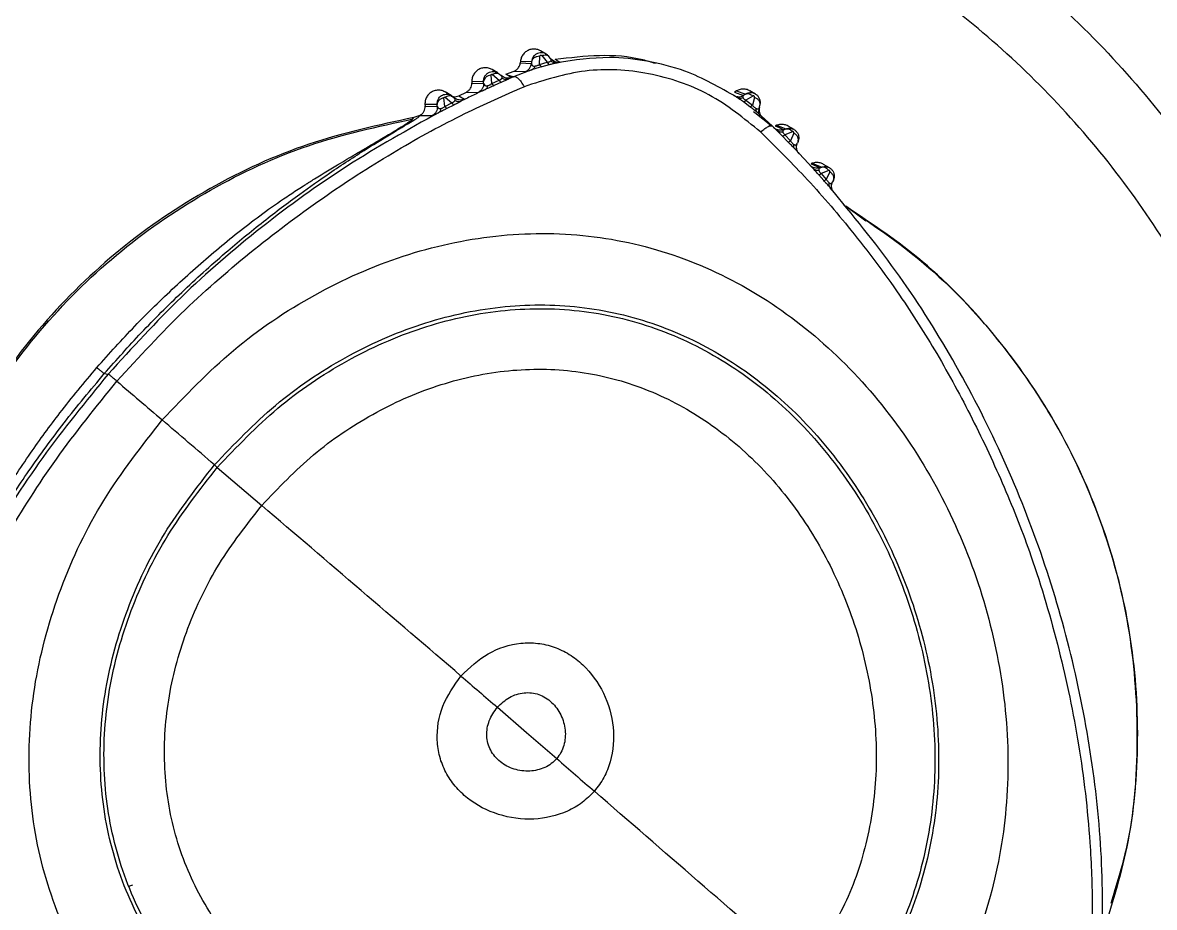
# Model space of a CAD drawing. Extents: x 409 to 498, y 628 to 778.
# Drawn here: x 413.209 to 415.521, y 674.879 to 676.687 of the extents above; entities that cross this region are included whole.
import ezdxf

# ---------------------------------------------------------------- set-up
doc = ezdxf.new("R2010")
doc.units = 0
doc.header["$MEASUREMENT"] = 0
doc.layers.add('1', color=4, linetype='Continuous')
doc.layers.add('GEOMETRY', color=4, linetype='Continuous', lineweight=25)

# ---------------------------------------------------------------- blocks, each defined once
blk = doc.blocks.new('2026_PULSE')
at = {"layer": 'GEOMETRY'}
for p, q in [((5.6736, 31.6544), (5.6714, 31.6467)), ((5.6881, 31.6412), (5.6886, 31.6579)), ((5.7014, 31.6625), (5.6901, 31.669)), ((5.6928, 31.6592), (5.7039, 31.6456)), ((5.7104, 31.6534), (5.7071, 31.6575)), ((5.7169, 31.6481), (5.7177, 31.6476)), ((5.7297, 31.6462), (5.7201, 31.6511)), ((5.6029, 31.624), (5.591, 31.6308)), ((5.6194, 31.6212), (5.6361, 31.6278)), ((5.6738, 31.631), (5.635, 31.6161)), ((5.6361, 31.6278), (5.6585, 31.6265)), ((5.6489, 31.6473), (5.6487, 31.6446)), ((5.6487, 31.6446), (5.6713, 31.6434)), ((5.6714, 31.6467), (5.6489, 31.6473)), ((5.6585, 31.6265), (5.6602, 31.6269)), ((5.6714, 31.6467), (5.6713, 31.6434)), ((5.6881, 31.6412), (5.7039, 31.6456)), ((5.7079, 31.6405), (5.6924, 31.6363)), ((5.719, 31.6471), (5.7211, 31.6467)), ((5.7281, 31.6461), (5.7314, 31.6466)), ((5.9393, 31.6411), (5.9251, 31.6447)), ((5.5735, 31.6063), (5.5497, 31.606)), ((5.5497, 31.606), (5.5498, 31.6033)), ((5.5498, 31.6033), (5.5738, 31.6026)), ((5.5738, 31.6026), (5.5735, 31.6063)), ((5.5904, 31.6022), (5.589, 31.6193)), ((5.5904, 31.6022), (5.6052, 31.6089)), ((5.5922, 31.6208), (5.6052, 31.6089)), ((5.6104, 31.6047), (5.5953, 31.5979)), ((5.6064, 31.6213), (5.6095, 31.6185)), ((5.6143, 31.6152), (5.6095, 31.6185)), ((5.6194, 31.6212), (5.6246, 31.6183)), ((5.635, 31.6161), (5.6246, 31.6183)), ((5.6246, 31.6183), (5.6307, 31.6148)), ((5.635, 31.6161), (5.6255, 31.612)), ((5.6307, 31.6148), (5.6297, 31.6142)), ((5.5075, 31.5778), (5.4952, 31.585)), ((5.5229, 31.5773), (5.5386, 31.5848)), ((5.5386, 31.5848), (5.5625, 31.5841)), ((6.0902, 31.5871), (6.086, 31.5847)), ((6.086, 31.5847), (6.1047, 31.5779)), ((6.0902, 31.5871), (6.109, 31.5806)), ((6.109, 31.5806), (6.1047, 31.5779)), ((6.1292, 31.5806), (6.1178, 31.5871)), ((5.4786, 31.5597), (5.4539, 31.5592)), ((5.4539, 31.5592), (5.4541, 31.5559)), ((5.4541, 31.5559), (5.4792, 31.5556)), ((5.4786, 31.5597), (5.4794, 31.5667)), ((5.4792, 31.5556), (5.4786, 31.5597)), ((5.4946, 31.5555), (5.4926, 31.5728)), ((5.4946, 31.5555), (5.5087, 31.5627)), ((5.4952, 31.5742), (5.5087, 31.5627)), ((5.5131, 31.5583), (5.4989, 31.5511)), ((5.5105, 31.5757), (5.5134, 31.5732)), ((5.5165, 31.571), (5.5134, 31.5733)), ((5.5136, 31.5731), (5.5137, 31.5731)), ((5.519, 31.5699), (5.5197, 31.5696)), ((5.5229, 31.5773), (5.5349, 31.5704)), ((5.5349, 31.5704), (5.5337, 31.5696)), ((6.1177, 31.5549), (6.1046, 31.5646)), ((6.1238, 31.5767), (6.1094, 31.5679)), ((6.1094, 31.5679), (6.1227, 31.558)), ((6.1273, 31.574), (6.1227, 31.558)), ((6.1373, 31.5542), (6.1382, 31.5574)), ((5.4292, 31.5299), (5.4312, 31.5328)), ((5.4434, 31.5369), (5.4312, 31.5328)), ((5.4413, 31.534), (5.4434, 31.5369)), ((5.4434, 31.5369), (5.4438, 31.5371)), ((5.4438, 31.5371), (5.4687, 31.5368)), ((5.4687, 31.5368), (5.4705, 31.5375)), ((6.1279, 31.5421), (6.1253, 31.5442)), ((6.1606, 31.5161), (6.1279, 31.5421)), ((6.164, 31.5149), (6.1331, 31.5429)), ((6.164, 31.5149), (6.1562, 31.5166)), ((6.1713, 31.5077), (6.164, 31.5149)), ((6.1721, 31.5169), (6.1691, 31.5157)), ((6.1691, 31.5157), (6.1773, 31.5122)), ((6.1721, 31.5169), (6.1908, 31.5095)), ((6.1773, 31.5122), (6.1872, 31.5079)), ((6.1872, 31.5079), (6.1908, 31.5095)), ((6.2079, 31.5081), (6.1959, 31.5151)), ((6.1953, 31.483), (6.1836, 31.495)), ((6.2047, 31.5036), (6.1891, 31.4971)), ((6.1891, 31.4971), (6.2007, 31.4853)), ((6.2072, 31.501), (6.2007, 31.4853)), ((6.2462, 31.4294), (6.2093, 31.4689)), ((6.216, 31.4833), (6.2146, 31.48)), ((6.2452, 31.4392), (6.2426, 31.4383)), ((6.2426, 31.4383), (6.2611, 31.4301)), ((6.2452, 31.4392), (6.2644, 31.4314)), ((6.2611, 31.4301), (6.2644, 31.4314)), ((6.2789, 31.4242), (6.2631, 31.4183)), ((6.2631, 31.4183), (6.2737, 31.4063)), ((6.2805, 31.4299), (6.2681, 31.437)), ((6.2809, 31.4219), (6.2737, 31.4063)), ((6.2689, 31.4037), (6.2582, 31.4157)), ((6.2882, 31.4048), (6.2865, 31.4011)), ((6.2816, 31.3896), (6.282, 31.3891)), ((6.3543, 31.3212), (6.3133, 31.3515)), ((4.799, 31.0093), (4.8069, 31.0083)), ((5.0241, 30.8227), (5.0298, 30.8177)), ((5.0298, 30.8177), (5.1206, 30.7397)), ((5.6018, 30.3273), (5.6614, 30.2758)), ((5.6614, 30.2758), (5.7231, 30.2224)), ((4.8567, 29.964), (4.8486, 29.9612))]:
    blk.add_line(p, q, dxfattribs=at)
for points, knots in [([(7.5477, 30.7199), (7.5457, 30.7299), (7.5416, 30.75), (7.5349, 30.78), (7.5278, 30.8101), (7.5202, 30.8402), (7.5122, 30.8703), (7.5037, 30.9004), (7.4947, 30.9306), (7.4853, 30.9607), (7.4755, 30.9908), (7.4651, 31.0208), (7.4543, 31.0509), (7.443, 31.0809), (7.4312, 31.1108), (7.4189, 31.1407), (7.4061, 31.1705), (7.3929, 31.2003), (7.3791, 31.2299), (7.3649, 31.2595), (7.3501, 31.2889), (7.3349, 31.3183), (7.3192, 31.3475), (7.3029, 31.3766), (7.2862, 31.4056), (7.2689, 31.4344), (7.2512, 31.4631), (7.233, 31.4916), (7.2142, 31.5199), (7.195, 31.548), (7.1752, 31.576), (7.155, 31.6037), (7.1342, 31.6312), (7.113, 31.6585), (7.0912, 31.6856), (7.0689, 31.7124), (7.0462, 31.739), (7.0229, 31.7653), (6.9991, 31.7913), (6.9748, 31.817), (6.95, 31.8424), (6.9247, 31.8675), (6.899, 31.8923), (6.8727, 31.9167), (6.8459, 31.9408), (6.8187, 31.9645), (6.7909, 31.9879), (6.7627, 32.0109), (6.734, 32.0335), (6.7049, 32.0557), (6.6753, 32.0775), (6.6452, 32.0988), (6.6146, 32.1198), (6.5836, 32.1403), (6.5522, 32.1603), (6.5203, 32.1799), (6.488, 32.199), (6.4552, 32.2177), (6.4221, 32.2358), (6.3997, 32.2475), (6.3885, 32.2533)], [0, 0, 0, 0, 0.015417, 0.030897, 0.046442, 0.06205, 0.077722, 0.093457, 0.109256, 0.125119, 0.141046, 0.157037, 0.173092, 0.18921, 0.205393, 0.22164, 0.237951, 0.254325, 0.270763, 0.287266, 0.303832, 0.320462, 0.337156, 0.353915, 0.370737, 0.387624, 0.404575, 0.42159, 0.43867, 0.455813, 0.473021, 0.490292, 0.507628, 0.525027, 0.542491, 0.560019, 0.577611, 0.595267, 0.612988, 0.630773, 0.648623, 0.666537, 0.684515, 0.702557, 0.720663, 0.738834, 0.757069, 0.775369, 0.793733, 0.812162, 0.830656, 0.849214, 0.867836, 0.886523, 0.905275, 0.924091, 0.942972, 0.961917, 0.980926, 1, 1, 1, 1]), ([(6.2982, 32.0774), (6.366, 32.0428), (6.4311, 32.0047), (6.5564, 31.9219), (6.6166, 31.8771), (6.732, 31.7809), (6.7871, 31.7294), (6.8922, 31.6193), (6.9411, 31.5618), (7.0319, 31.4421), (7.0739, 31.3799), (7.1509, 31.2509), (7.186, 31.184), (7.2488, 31.0454), (7.2761, 30.9746), (7.311, 30.8661), (7.3216, 30.8296), (7.3408, 30.756), (7.3493, 30.7189), (7.3568, 30.6816)], [0, 0, 0, 0, 0.125, 0.125, 0.25, 0.25, 0.375, 0.375, 0.5, 0.5, 0.625, 0.625, 0.75, 0.75, 0.875, 0.875, 0.9375, 0.9375, 1, 1, 1, 1]), ([(7.2155, 30.6522), (7.2016, 30.7214), (7.184, 30.7891), (7.1414, 30.9216), (7.1165, 30.9865), (7.0592, 31.1134), (7.027, 31.1755), (6.9549, 31.2967), (6.9157, 31.3549), (6.831, 31.4666), (6.7856, 31.52), (6.6882, 31.6221), (6.6371, 31.6698), (6.5302, 31.759), (6.4745, 31.8004), (6.3583, 31.8772), (6.298, 31.9124), (6.2352, 31.9445)], [0, 0, 0, 0, 0.125, 0.125, 0.25, 0.25, 0.375, 0.375, 0.5, 0.5, 0.625, 0.625, 0.75, 0.75, 0.875, 0.875, 1, 1, 1, 1]), ([(5.69, 31.6688), (5.6883, 31.6698), (5.6841, 31.6721), (5.6765, 31.6731), (5.6683, 31.6719), (5.6608, 31.6683), (5.6546, 31.6627), (5.6503, 31.6555), (5.6494, 31.6501), (5.6489, 31.6473)], [0, 0, 0, 0, 0.107772, 0.256477, 0.405181, 0.553886, 0.702591, 0.851295, 1, 1, 1, 1]), ([(5.6886, 31.6579), (5.6865, 31.6578), (5.6822, 31.6574), (5.6767, 31.6549), (5.6727, 31.6512), (5.6718, 31.6482), (5.6714, 31.6467)], [0, 0, 0, 0, 0.241635, 0.500008, 0.758375, 1, 1, 1, 1]), ([(5.7071, 31.6575), (5.7058, 31.6589), (5.7032, 31.6618), (5.6979, 31.6644), (5.6921, 31.6655), (5.6863, 31.6649), (5.681, 31.6626), (5.6765, 31.6591), (5.6745, 31.6559), (5.6736, 31.6544)], [0, 0, 0, 0, 0.144507, 0.289018, 0.433648, 0.578516, 0.721145, 0.865396, 1, 1, 1, 1]), ([(5.6886, 31.6579), (5.6886, 31.6581), (5.6886, 31.6586), (5.689, 31.6592), (5.6895, 31.6597), (5.69, 31.66), (5.6905, 31.6601), (5.6909, 31.6601), (5.6912, 31.6601), (5.6917, 31.66), (5.6923, 31.6597), (5.6926, 31.6594), (5.6928, 31.6592)], [0, 0, 0, 0, 0.144988, 0.282396, 0.408827, 0.524229, 0.57945, 0.634159, 0.689453, 0.746382, 0.867343, 1, 1, 1, 1]), ([(5.6928, 31.6592), (5.6942, 31.6597), (5.6972, 31.6607), (5.7013, 31.6608), (5.7049, 31.6598), (5.7064, 31.6583), (5.7071, 31.6575)], [0, 0, 0, 0, 0.244802, 0.5, 0.755198, 1, 1, 1, 1]), ([(5.7039, 31.6456), (5.7047, 31.6457), (5.7064, 31.6459), (5.7077, 31.6465), (5.7085, 31.6468), (5.7091, 31.6471), (5.71, 31.6476), (5.7106, 31.6481), (5.7109, 31.6484)], [0, 0, 0, 0, 0.238068, 0.475416, 0.501679, 0.551762, 0.728188, 1, 1, 1, 1]), ([(5.7104, 31.6534), (5.7116, 31.6521), (5.7141, 31.6494), (5.719, 31.6469), (5.7243, 31.6456), (5.7279, 31.646), (5.7297, 31.6462)], [0, 0, 0, 0, 0.245215, 0.500001, 0.754786, 1, 1, 1, 1]), ([(5.7109, 31.6484), (5.7114, 31.6492), (5.7123, 31.6509), (5.7111, 31.6525), (5.7104, 31.6534)], [0, 0, 0, 0, 0.471748, 1, 1, 1, 1]), ([(5.719, 31.6471), (5.7173, 31.6479), (5.7141, 31.6494), (5.7117, 31.652), (5.7105, 31.6533)], [0, 0, 0, 0, 0.509938, 1, 1, 1, 1]), ([(5.7109, 31.6484), (5.7119, 31.6477), (5.7139, 31.6462), (5.7172, 31.6449), (5.7206, 31.6442), (5.7228, 31.6445), (5.7239, 31.6447)], [0, 0, 0, 0, 0.2473914, 0.5000074, 0.7526195, 1, 1, 1, 1]), ([(5.7167, 31.6482), (5.7191, 31.6472), (5.724, 31.6452), (5.7278, 31.6458), (5.7298, 31.6461)], [0, 0, 0, 0, 0.490656, 1, 1, 1, 1]), ([(5.9246, 31.6432), (5.9162, 31.6458), (5.8793, 31.6572), (5.8096, 31.662), (5.75, 31.6548), (5.7201, 31.6511)], [0, 0, 0, 0, 0.127555, 0.561041, 1, 1, 1, 1]), ([(6.0903, 31.5746), (6.0562, 31.5941), (5.9989, 31.6267), (5.9084, 31.6496), (5.8197, 31.6591), (5.7593, 31.65), (5.7239, 31.6447)], [0, 0, 0, 0, 0.307324, 0.515132, 0.716378, 1, 1, 1, 1]), ([(5.5735, 31.6063), (5.5737, 31.6089), (5.574, 31.6132), (5.577, 31.6187), (5.5808, 31.6227), (5.5858, 31.6255), (5.5914, 31.6268), (5.5971, 31.6265), (5.6023, 31.6247), (5.6051, 31.6224), (5.6064, 31.6213)], [0, 0, 0, 0, 0.1665117, 0.2799865, 0.4011093, 0.5232953, 0.6482334, 0.769287, 0.8865186, 1, 1, 1, 1]), ([(5.6361, 31.6278), (5.6378, 31.6286), (5.6412, 31.6302), (5.645, 31.6345), (5.6478, 31.6393), (5.6484, 31.6429), (5.6487, 31.6446)], [0, 0, 0, 0, 0.253852, 0.511393, 0.759829, 1, 1, 1, 1]), ([(6.1395, 31.5032), (6.1057, 31.5308), (6.0384, 31.5857), (5.9118, 31.6277), (5.7792, 31.6356), (5.6975, 31.6091), (5.6565, 31.5958)], [0, 0, 0, 0, 0.251416, 0.499983, 0.748554, 1, 1, 1, 1]), ([(5.6585, 31.6265), (5.6601, 31.6272), (5.6636, 31.6288), (5.6676, 31.6329), (5.6705, 31.6379), (5.6711, 31.6416), (5.6713, 31.6434)], [0, 0, 0, 0, 0.24483, 0.5, 0.75517, 1, 1, 1, 1]), ([(5.6602, 31.6269), (5.6609, 31.6271), (5.662, 31.6273), (5.6673, 31.629), (5.6717, 31.6304), (5.6738, 31.631)], [0, 0, 0, 0, 0.430161, 0.729678, 1, 1, 1, 1]), ([(5.6713, 31.6434), (5.6716, 31.6418), (5.672, 31.6395), (5.6747, 31.638), (5.6767, 31.6377), (5.678, 31.6379), (5.6787, 31.6379)], [0, 0, 0, 0, 0.55288, 0.791652, 0.900062, 1, 1, 1, 1]), ([(5.6787, 31.6379), (5.6782, 31.6363), (5.6771, 31.633), (5.6749, 31.6317), (5.6738, 31.631)], [0, 0, 0, 0, 0.490313, 1, 1, 1, 1]), ([(5.6924, 31.6363), (5.6891, 31.6354), (5.6828, 31.6336), (5.6768, 31.6319), (5.6738, 31.631)], [0, 0, 0, 0, 0.51114, 1, 1, 1, 1]), ([(5.6787, 31.6379), (5.6794, 31.638), (5.6808, 31.6383), (5.6833, 31.639), (5.6858, 31.64), (5.6873, 31.6408), (5.6881, 31.6412)], [0, 0, 0, 0, 0.249261, 0.488794, 0.734234, 1, 1, 1, 1]), ([(5.6881, 31.6412), (5.6889, 31.6399), (5.6905, 31.6372), (5.6917, 31.6366), (5.6924, 31.6363)], [0, 0, 0, 0, 0.4993857, 1, 1, 1, 1]), ([(5.7039, 31.6456), (5.7046, 31.6442), (5.7061, 31.6415), (5.7073, 31.6408), (5.7079, 31.6405)], [0, 0, 0, 0, 0.5, 1, 1, 1, 1]), ([(5.7239, 31.6447), (5.723, 31.6444), (5.7215, 31.6441), (5.7197, 31.6436), (5.7188, 31.6433), (5.7184, 31.6432), (5.7181, 31.6431), (5.7169, 31.6428), (5.7135, 31.6419), (5.7102, 31.6411), (5.7079, 31.6405)], [0, 0, 0, 0, 0.237358, 0.356058, 0.420019, 0.422084, 0.43752, 0.479818, 0.63966, 1, 1, 1, 1]), ([(5.7239, 31.6447), (5.7257, 31.6451), (5.7294, 31.646), (5.7296, 31.6461), (5.7297, 31.6462)], [0, 0, 0, 0, 0.470584, 1, 1, 1, 1]), ([(5.5386, 31.5848), (5.5402, 31.5858), (5.5436, 31.5877), (5.5472, 31.5924), (5.5495, 31.5977), (5.5497, 31.6014), (5.5498, 31.6033)], [0, 0, 0, 0, 0.253687, 0.509855, 0.758386, 1, 1, 1, 1]), ([(5.5738, 31.6026), (5.5737, 31.6007), (5.5735, 31.5969), (5.5712, 31.5915), (5.5675, 31.587), (5.5641, 31.5851), (5.5625, 31.5841)], [0, 0, 0, 0, 0.244606, 0.5, 0.755394, 1, 1, 1, 1]), ([(5.589, 31.6193), (5.587, 31.6189), (5.5828, 31.6181), (5.5777, 31.6149), (5.5742, 31.6108), (5.5737, 31.6077), (5.5735, 31.6063)], [0, 0, 0, 0, 0.241792, 0.500007, 0.758217, 1, 1, 1, 1]), ([(5.5738, 31.6026), (5.5743, 31.601), (5.5749, 31.5988), (5.5777, 31.5975), (5.5797, 31.5973), (5.5809, 31.5976), (5.5816, 31.5977)], [0, 0, 0, 0, 0.552691, 0.791968, 0.900435, 1, 1, 1, 1]), ([(5.5816, 31.5977), (5.5822, 31.5979), (5.5836, 31.5982), (5.586, 31.5992), (5.5884, 31.6006), (5.5897, 31.6016), (5.5904, 31.6022)], [0, 0, 0, 0, 0.25021, 0.488494, 0.732792, 1, 1, 1, 1]), ([(5.589, 31.6193), (5.589, 31.6195), (5.589, 31.6199), (5.5892, 31.6204), (5.5895, 31.6209), (5.5899, 31.6211), (5.5903, 31.6213), (5.5906, 31.6213), (5.5909, 31.6214), (5.5913, 31.6213), (5.5918, 31.6212), (5.5921, 31.6209), (5.5922, 31.6208)], [0, 0, 0, 0, 0.146361, 0.284808, 0.41183, 0.527282, 0.582294, 0.636648, 0.691473, 0.747865, 0.867827, 1, 1, 1, 1]), ([(5.5904, 31.6022), (5.5913, 31.601), (5.5933, 31.5986), (5.5947, 31.5981), (5.5953, 31.5979)], [0, 0, 0, 0, 0.499055, 1, 1, 1, 1]), ([(5.5922, 31.6208), (5.5936, 31.6215), (5.5963, 31.6229), (5.6003, 31.6236), (5.6039, 31.6232), (5.6056, 31.6219), (5.6064, 31.6213)], [0, 0, 0, 0, 0.244947, 0.5, 0.755053, 1, 1, 1, 1]), ([(5.6052, 31.6089), (5.606, 31.6092), (5.6076, 31.6098), (5.6087, 31.6106), (5.6093, 31.6111), (5.6097, 31.6115), (5.6105, 31.6123), (5.6109, 31.6129), (5.6112, 31.6133)], [0, 0, 0, 0, 0.230171, 0.465865, 0.473511, 0.536883, 0.722542, 1, 1, 1, 1]), ([(5.6052, 31.6089), (5.6062, 31.6078), (5.6082, 31.6054), (5.6096, 31.6049), (5.6103, 31.6047)], [0, 0, 0, 0, 0.500018, 1, 1, 1, 1]), ([(5.6161, 31.6147), (5.6154, 31.6149), (5.6129, 31.6156), (5.6109, 31.6173), (5.6095, 31.6185)], [0, 0, 0, 0, 0.275324, 1, 1, 1, 1]), ([(5.6112, 31.6133), (5.6114, 31.6143), (5.6118, 31.6162), (5.6103, 31.6177), (5.6095, 31.6185)], [0, 0, 0, 0, 0.4753526, 1, 1, 1, 1]), ([(5.6255, 31.612), (5.6246, 31.6116), (5.6233, 31.6109), (5.6217, 31.6101), (5.6199, 31.6091), (5.6162, 31.6073), (5.6126, 31.6057), (5.6104, 31.6047)], [0, 0, 0, 0, 0.231722, 0.347212, 0.412126, 0.632719, 1, 1, 1, 1]), ([(5.6112, 31.6133), (5.6123, 31.6127), (5.6147, 31.6115), (5.6184, 31.6108), (5.6221, 31.6108), (5.6244, 31.6116), (5.6255, 31.612)], [0, 0, 0, 0, 0.2471261, 0.5000042, 0.7528802, 1, 1, 1, 1]), ([(5.6307, 31.6148), (5.6289, 31.6142), (5.6253, 31.6131), (5.6202, 31.6131), (5.6172, 31.6142), (5.6161, 31.6147)], [0, 0, 0, 0, 0.3694646, 0.7549172, 1, 1, 1, 1]), ([(5.6297, 31.6142), (5.6296, 31.6141), (5.6293, 31.6138), (5.6271, 31.6127), (5.6255, 31.612)], [0, 0, 0, 0, 0.278683, 1, 1, 1, 1]), ([(5.635, 31.6161), (5.6364, 31.6163), (5.6392, 31.6165), (5.6445, 31.6128), (5.6504, 31.6061), (5.6545, 31.5992), (5.6565, 31.5958)], [0, 0, 0, 0, 0.239707, 0.491119, 0.747175, 1, 1, 1, 1]), ([(4.8247, 30.9938), (4.8701, 31.0433), (4.958, 31.1391), (5.1035, 31.2644), (5.2484, 31.373), (5.3927, 31.4653), (5.5281, 31.5395), (5.6161, 31.5781), (5.6565, 31.5958)], [0, 0, 0, 0, 0.194123, 0.375326, 0.553698, 0.717107, 0.869983, 1, 1, 1, 1]), ([(5.4794, 31.5667), (5.4802, 31.5686), (5.4816, 31.5722), (5.4854, 31.5761), (5.4896, 31.5788), (5.4944, 31.5804), (5.4999, 31.5806), (5.5056, 31.5792), (5.5089, 31.5769), (5.5105, 31.5757)], [0, 0, 0, 0, 0.160863, 0.299617, 0.416215, 0.550348, 0.692325, 0.842197, 1, 1, 1, 1]), ([(5.5773, 31.5901), (5.5692, 31.5863), (5.5529, 31.5786), (5.5366, 31.5706), (5.5285, 31.5666)], [0, 0, 0, 0, 0.499752, 1, 1, 1, 1]), ([(5.5625, 31.5841), (5.5634, 31.5844), (5.5648, 31.5847), (5.571, 31.5873), (5.5753, 31.5892), (5.5773, 31.5901)], [0, 0, 0, 0, 0.54318, 0.782069, 1, 1, 1, 1]), ([(5.5953, 31.5979), (5.5923, 31.5966), (5.5862, 31.5939), (5.5803, 31.5914), (5.5773, 31.5901)], [0, 0, 0, 0, 0.491532, 1, 1, 1, 1]), ([(5.5816, 31.5977), (5.5812, 31.596), (5.5805, 31.5925), (5.5784, 31.5909), (5.5773, 31.5901)], [0, 0, 0, 0, 0.4898, 1, 1, 1, 1]), ([(6.0841, 31.5784), (6.0845, 31.5782), (6.0852, 31.5779), (6.0887, 31.5757), (6.0903, 31.5746)], [0, 0, 0, 0, 0.529053, 1, 1, 1, 1]), ([(6.1177, 31.5869), (6.1165, 31.5876), (6.113, 31.5899), (6.106, 31.5911), (6.0977, 31.5906), (6.0927, 31.5883), (6.0902, 31.5871)], [0, 0, 0, 0, 0.144916, 0.429944, 0.714972, 1, 1, 1, 1]), ([(6.1382, 31.5574), (6.1387, 31.5598), (6.1395, 31.5639), (6.1382, 31.5701), (6.1355, 31.5752), (6.1314, 31.5794), (6.1263, 31.5823), (6.1205, 31.5836), (6.1144, 31.5832), (6.1108, 31.5815), (6.109, 31.5806)], [0, 0, 0, 0, 0.150773, 0.264434, 0.386648, 0.506202, 0.625757, 0.747841, 0.872557, 1, 1, 1, 1]), ([(6.109, 31.5806), (6.11, 31.581), (6.1121, 31.5818), (6.116, 31.5814), (6.1201, 31.5797), (6.1225, 31.5777), (6.1238, 31.5767)], [0, 0, 0, 0, 0.244802, 0.5, 0.755198, 1, 1, 1, 1]), ([(5.4438, 31.5371), (5.4454, 31.5382), (5.4486, 31.5403), (5.452, 31.545), (5.4541, 31.5503), (5.4541, 31.5541), (5.4541, 31.5559)], [0, 0, 0, 0, 0.253742, 0.509905, 0.758369, 1, 1, 1, 1]), ([(5.4792, 31.5556), (5.4791, 31.5538), (5.4791, 31.55), (5.477, 31.5445), (5.4735, 31.5399), (5.4703, 31.5378), (5.4687, 31.5368)], [0, 0, 0, 0, 0.244704, 0.5, 0.755296, 1, 1, 1, 1]), ([(5.4926, 31.5728), (5.4907, 31.5723), (5.4869, 31.5712), (5.4822, 31.568), (5.4792, 31.564), (5.4788, 31.5611), (5.4786, 31.5597)], [0, 0, 0, 0, 0.24251, 0.500006, 0.757498, 1, 1, 1, 1]), ([(5.4792, 31.5556), (5.4796, 31.5542), (5.4804, 31.5522), (5.4829, 31.5508), (5.4851, 31.551), (5.4862, 31.5512)], [0, 0, 0, 0, 0.545844, 0.787539, 1, 1, 1, 1]), ([(5.4862, 31.5512), (5.4868, 31.5513), (5.4881, 31.5517), (5.4903, 31.5526), (5.4926, 31.5539), (5.4939, 31.555), (5.4946, 31.5555)], [0, 0, 0, 0, 0.2570645, 0.4994268, 0.7403112, 1, 1, 1, 1]), ([(5.4926, 31.5728), (5.4926, 31.573), (5.4926, 31.5733), (5.4927, 31.5737), (5.493, 31.5741), (5.4933, 31.5744), (5.4937, 31.5745), (5.494, 31.5746), (5.4944, 31.5746), (5.4949, 31.5744), (5.4951, 31.5743), (5.4952, 31.5742)], [0, 0, 0, 0, 0.144352, 0.279387, 0.402711, 0.515838, 0.570705, 0.625679, 0.73952, 0.863869, 1, 1, 1, 1]), ([(5.4946, 31.5555), (5.4955, 31.5543), (5.4973, 31.552), (5.4984, 31.5514), (5.4989, 31.5511)], [0, 0, 0, 0, 0.4983209, 1, 1, 1, 1]), ([(5.4952, 31.5742), (5.4966, 31.575), (5.4995, 31.5768), (5.5038, 31.5778), (5.5077, 31.5776), (5.5096, 31.5763), (5.5105, 31.5757)], [0, 0, 0, 0, 0.244322, 0.5, 0.755678, 1, 1, 1, 1]), ([(5.5078, 31.5767), (5.5092, 31.5762), (5.5124, 31.5752), (5.5177, 31.5753), (5.5212, 31.5766), (5.5229, 31.5773)], [0, 0, 0, 0, 0.279927, 0.6450341, 1, 1, 1, 1]), ([(5.5087, 31.5627), (5.5095, 31.563), (5.5111, 31.5636), (5.5122, 31.5645), (5.5129, 31.565), (5.5134, 31.5654), (5.5143, 31.5663), (5.5148, 31.567), (5.515, 31.5674)], [0, 0, 0, 0, 0.235042, 0.470576, 0.478141, 0.540974, 0.724966, 1, 1, 1, 1]), ([(5.5087, 31.5627), (5.5096, 31.5615), (5.5114, 31.5592), (5.5125, 31.5586), (5.5131, 31.5583)], [0, 0, 0, 0, 0.500003, 1, 1, 1, 1]), ([(5.5285, 31.5666), (5.5267, 31.5656), (5.5249, 31.5646), (5.5228, 31.5634), (5.5217, 31.5628), (5.5203, 31.562), (5.5182, 31.5609), (5.5161, 31.5598), (5.5143, 31.5589), (5.5131, 31.5583)], [0, 0, 0, 0, 0.415796, 0.420284, 0.453774, 0.64405, 0.702207, 0.805119, 1, 1, 1, 1]), ([(5.5197, 31.5697), (5.5192, 31.5699), (5.5168, 31.5705), (5.5149, 31.572), (5.5134, 31.5732)], [0, 0, 0, 0, 0.234442, 1, 1, 1, 1]), ([(5.515, 31.5674), (5.5153, 31.5679), (5.5158, 31.5691), (5.5154, 31.5711), (5.5142, 31.5724), (5.5134, 31.5732)], [0, 0, 0, 0, 0.226914, 0.472559, 1, 1, 1, 1]), ([(5.515, 31.5674), (5.5162, 31.5669), (5.5184, 31.5658), (5.522, 31.5652), (5.5254, 31.5654), (5.5275, 31.5662), (5.5285, 31.5666)], [0, 0, 0, 0, 0.247273, 0.499996, 0.752721, 1, 1, 1, 1]), ([(5.5349, 31.5704), (5.5331, 31.5698), (5.5296, 31.5684), (5.5242, 31.5682), (5.521, 31.5693), (5.5197, 31.5697)], [0, 0, 0, 0, 0.3594536, 0.7347657, 1, 1, 1, 1]), ([(5.5337, 31.5696), (5.5336, 31.5695), (5.5332, 31.5691), (5.5304, 31.5676), (5.5285, 31.5666)], [0, 0, 0, 0, 0.32628, 1, 1, 1, 1]), ([(6.1046, 31.5646), (6.102, 31.5664), (6.0966, 31.5703), (6.0925, 31.5731), (6.0903, 31.5746)], [0, 0, 0, 0, 0.47182, 1, 1, 1, 1]), ([(6.0903, 31.5746), (6.0913, 31.5741), (6.0931, 31.573), (6.0964, 31.5724), (6.0999, 31.5724), (6.1022, 31.573), (6.1034, 31.5734)], [0, 0, 0, 0, 0.247362, 0.499999, 0.752637, 1, 1, 1, 1]), ([(6.091, 31.5758), (6.0921, 31.5756), (6.095, 31.575), (6.0998, 31.5756), (6.1031, 31.5772), (6.1047, 31.5779)], [0, 0, 0, 0, 0.238085, 0.626333, 1, 1, 1, 1]), ([(6.1047, 31.5779), (6.104, 31.5774), (6.1026, 31.5762), (6.1031, 31.5743), (6.1034, 31.5734)], [0, 0, 0, 0, 0.5274632, 1, 1, 1, 1]), ([(6.1034, 31.5734), (6.1036, 31.573), (6.1041, 31.5722), (6.1053, 31.5707), (6.1071, 31.5692), (6.1086, 31.5684), (6.1094, 31.5679)], [0, 0, 0, 0, 0.272932, 0.525631, 0.762717, 1, 1, 1, 1]), ([(6.1046, 31.5646), (6.1051, 31.5647), (6.1061, 31.5649), (6.1083, 31.5669), (6.1094, 31.5679)], [0, 0, 0, 0, 0.5, 1, 1, 1, 1]), ([(6.1177, 31.5549), (6.1182, 31.555), (6.1193, 31.5551), (6.1216, 31.557), (6.1227, 31.558)], [0, 0, 0, 0, 0.500743, 1, 1, 1, 1]), ([(6.1227, 31.558), (6.1233, 31.5573), (6.1244, 31.5559), (6.1265, 31.554), (6.1285, 31.5525), (6.1297, 31.5518), (6.1303, 31.5514)], [0, 0, 0, 0, 0.265172, 0.509677, 0.749232, 1, 1, 1, 1]), ([(6.1273, 31.574), (6.1273, 31.5742), (6.1274, 31.5746), (6.1273, 31.5753), (6.127, 31.576), (6.1265, 31.5764), (6.1261, 31.5767), (6.1258, 31.5769), (6.1254, 31.577), (6.125, 31.577), (6.1243, 31.577), (6.124, 31.5768), (6.1238, 31.5767)], [0, 0, 0, 0, 0.144969, 0.282382, 0.408812, 0.524214, 0.579439, 0.634146, 0.689441, 0.746369, 0.867327, 1, 1, 1, 1]), ([(6.1382, 31.5574), (6.1385, 31.5589), (6.139, 31.5619), (6.1369, 31.5668), (6.1329, 31.5712), (6.1291, 31.573), (6.1273, 31.574)], [0, 0, 0, 0, 0.241628, 0.499996, 0.758367, 1, 1, 1, 1]), ([(4.799, 31.0093), (4.8239, 31.0374), (4.8748, 31.0947), (4.9575, 31.177), (5.0411, 31.2528), (5.122, 31.3194), (5.1936, 31.3735), (5.2646, 31.4234), (5.3308, 31.4667), (5.3899, 31.5027), (5.4241, 31.5229), (5.4386, 31.5318), (5.4404, 31.5333), (5.4413, 31.534)], [0, 0, 0, 0, 0.12149, 0.247913, 0.378385, 0.489164, 0.591626, 0.675724, 0.782324, 0.86989, 0.941638, 0.97185, 1, 1, 1, 1]), ([(5.4816, 31.5426), (5.419, 31.5077), (5.2937, 31.4377), (5.1181, 31.3101), (4.9533, 31.1687), (4.8557, 31.0618), (4.8069, 31.0083)], [0, 0, 0, 0, 0.249231, 0.499142, 0.749419, 1, 1, 1, 1]), ([(5.4705, 31.5375), (5.471, 31.5377), (5.4719, 31.538), (5.4761, 31.54), (5.4798, 31.5418), (5.4816, 31.5426)], [0, 0, 0, 0, 0.384093, 0.704276, 1, 1, 1, 1]), ([(5.4862, 31.5512), (5.4858, 31.5493), (5.4853, 31.5465), (5.4834, 31.5439), (5.4822, 31.5431), (5.4816, 31.5426)], [0, 0, 0, 0, 0.4891512, 0.7442778, 1, 1, 1, 1]), ([(5.4989, 31.5511), (5.4966, 31.5499), (5.4942, 31.5487), (5.4906, 31.5469), (5.4888, 31.546), (5.4866, 31.545), (5.4845, 31.544), (5.4827, 31.5432), (5.4816, 31.5426)], [0, 0, 0, 0, 0.386711, 0.400532, 0.607773, 0.666949, 0.778449, 1, 1, 1, 1]), ([(6.1331, 31.5429), (6.1308, 31.5448), (6.1259, 31.5487), (6.1205, 31.5528), (6.1177, 31.5549)], [0, 0, 0, 0, 0.489149, 1, 1, 1, 1]), ([(6.1303, 31.5514), (6.1308, 31.5512), (6.1319, 31.5506), (6.1336, 31.5503), (6.136, 31.5508), (6.1368, 31.5528), (6.1373, 31.5542)], [0, 0, 0, 0, 0.1026576, 0.2138341, 0.4579634, 1, 1, 1, 1]), ([(6.1331, 31.5429), (6.1322, 31.544), (6.1303, 31.5461), (6.1303, 31.5497), (6.1303, 31.5514)], [0, 0, 0, 0, 0.509663, 1, 1, 1, 1]), ([(6.133, 31.543), (6.1335, 31.5426), (6.1346, 31.5417), (6.1355, 31.5418), (6.1356, 31.5448), (6.1366, 31.5504), (6.1373, 31.554)], [0, 0, 0, 0, 0.138187, 0.2708173, 0.5224718, 1, 1, 1, 1]), ([(6.1331, 31.5429), (6.1347, 31.5416), (6.1379, 31.5388), (6.141, 31.5359), (6.1414, 31.5354), (6.1416, 31.5352)], [0, 0, 0, 0, 0.3219474, 0.6774534, 1, 1, 1, 1]), ([(6.1373, 31.5542), (6.1369, 31.5524), (6.1361, 31.5487), (6.1369, 31.543), (6.1392, 31.5378), (6.1418, 31.535), (6.143, 31.5337)], [0, 0, 0, 0, 0.244832, 0.500003, 0.755172, 1, 1, 1, 1]), ([(4.7837, 31.0216), (4.8092, 31.0501), (4.8602, 31.1072), (4.9423, 31.1872), (5.0277, 31.2626), (5.102, 31.3222), (5.1574, 31.3615), (5.1871, 31.3811), (5.2023, 31.3909), (5.2095, 31.3955), (5.2127, 31.3975), (5.2143, 31.3985), (5.215, 31.3989), (5.2153, 31.3991), (5.2153, 31.3991), (5.2154, 31.3992), (5.2157, 31.3994), (5.2167, 31.4), (5.221, 31.4027), (5.2429, 31.4164), (5.2757, 31.4363), (5.3201, 31.4626), (5.3594, 31.4858), (5.396, 31.5075), (5.4174, 31.5208), (5.427, 31.5279), (5.4285, 31.5292), (5.4292, 31.5299)], [0, 0, 0, 0, 0.126152, 0.252189, 0.377922, 0.503276, 0.569547, 0.605718, 0.622991, 0.630855, 0.634365, 0.63592, 0.637145, 0.637148, 0.637169, 0.637227, 0.637442, 0.638274, 0.641544, 0.654509, 0.725799, 0.772839, 0.835158, 0.892191, 0.945352, 0.972041, 1, 1, 1, 1]), ([(6.1395, 31.5032), (6.1424, 31.5056), (6.1484, 31.5106), (6.1556, 31.5149), (6.1612, 31.5166), (6.1631, 31.5155), (6.164, 31.5149)], [0, 0, 0, 0, 0.252807, 0.508865, 0.760288, 1, 1, 1, 1]), ([(6.174, 31.5077), (6.1728, 31.5081), (6.1699, 31.509), (6.1675, 31.5111), (6.1661, 31.5123)], [0, 0, 0, 0, 0.401445, 1, 1, 1, 1]), ([(6.1713, 31.5077), (6.17, 31.5089), (6.1671, 31.5116), (6.1665, 31.5121), (6.1661, 31.5123)], [0, 0, 0, 0, 0.437397, 1, 1, 1, 1]), ([(6.1959, 31.515), (6.1958, 31.5151), (6.1936, 31.5168), (6.1881, 31.5183), (6.1799, 31.5192), (6.1747, 31.5176), (6.1721, 31.5169)], [0, 0, 0, 0, 0.013363, 0.342242, 0.671121, 1, 1, 1, 1]), ([(6.1908, 31.5095), (6.1925, 31.51), (6.1958, 31.511), (6.2013, 31.5108), (6.2066, 31.5091), (6.2114, 31.5059), (6.2151, 31.5013), (6.2174, 31.4956), (6.2179, 31.4893), (6.2166, 31.4853), (6.216, 31.4833)], [0, 0, 0, 0, 0.112526, 0.228496, 0.347979, 0.471037, 0.597725, 0.728089, 0.86217, 1, 1, 1, 1]), ([(6.1908, 31.5095), (6.1919, 31.5097), (6.1941, 31.5102), (6.1978, 31.5092), (6.2015, 31.5071), (6.2036, 31.5047), (6.2047, 31.5036)], [0, 0, 0, 0, 0.244947, 0.5, 0.755053, 1, 1, 1, 1]), ([(6.1395, 31.5032), (6.1696, 31.4733), (6.2339, 31.4096), (6.3298, 31.2984), (6.4204, 31.1774), (6.5024, 31.0481), (6.5735, 30.9168), (6.638, 30.7788), (6.6995, 30.6217), (6.7512, 30.4457), (6.7921, 30.25), (6.8126, 30.0739), (6.8181, 29.9251), (6.8158, 29.8094), (6.8081, 29.7075), (6.8, 29.6443), (6.7962, 29.6142)], [0, 0, 0, 0, 0.061839, 0.131845, 0.211627, 0.279904, 0.352971, 0.427433, 0.499926, 0.596401, 0.691889, 0.788478, 0.852073, 0.906668, 0.955606, 1, 1, 1, 1]), ([(6.1836, 31.495), (6.1814, 31.4973), (6.1767, 31.5021), (6.1732, 31.5058), (6.1713, 31.5077)], [0, 0, 0, 0, 0.472718, 1, 1, 1, 1]), ([(6.1713, 31.5077), (6.1722, 31.5069), (6.1739, 31.5054), (6.1773, 31.504), (6.1809, 31.5033), (6.1835, 31.5035), (6.1848, 31.5037)], [0, 0, 0, 0, 0.247085, 0.499998, 0.752911, 1, 1, 1, 1]), ([(6.1872, 31.5079), (6.1854, 31.5074), (6.1818, 31.5064), (6.1771, 31.5065), (6.1747, 31.5075), (6.174, 31.5077)], [0, 0, 0, 0, 0.413932, 0.845776, 1, 1, 1, 1]), ([(6.1836, 31.495), (6.1842, 31.4949), (6.1854, 31.4949), (6.1879, 31.4964), (6.1891, 31.4971)], [0, 0, 0, 0, 0.4999973, 1, 1, 1, 1]), ([(6.1872, 31.5079), (6.1864, 31.5075), (6.1848, 31.5066), (6.1848, 31.5046), (6.1848, 31.5037)], [0, 0, 0, 0, 0.523731, 1, 1, 1, 1]), ([(6.1848, 31.5037), (6.1849, 31.5032), (6.1851, 31.5023), (6.186, 31.5007), (6.1871, 31.4991), (6.1882, 31.4979), (6.1889, 31.4974), (6.1891, 31.4971)], [0, 0, 0, 0, 0.278913, 0.535679, 0.770925, 0.912381, 1, 1, 1, 1]), ([(6.2072, 31.501), (6.2072, 31.5012), (6.2074, 31.5015), (6.2073, 31.5021), (6.2071, 31.5026), (6.2069, 31.5031), (6.2066, 31.5033), (6.2063, 31.5035), (6.206, 31.5036), (6.2057, 31.5037), (6.2052, 31.5038), (6.2048, 31.5037), (6.2047, 31.5036)], [0, 0, 0, 0, 0.146341, 0.284794, 0.411815, 0.527267, 0.582282, 0.636635, 0.691461, 0.747852, 0.86781, 1, 1, 1, 1]), ([(6.216, 31.4833), (6.2164, 31.4847), (6.2173, 31.4877), (6.2158, 31.4928), (6.2124, 31.4976), (6.2089, 31.4999), (6.2072, 31.501)], [0, 0, 0, 0, 0.241786, 0.499997, 0.75821, 1, 1, 1, 1]), ([(6.1953, 31.483), (6.1959, 31.483), (6.197, 31.483), (6.1995, 31.4845), (6.2007, 31.4853)], [0, 0, 0, 0, 0.501099, 1, 1, 1, 1]), ([(6.2093, 31.4689), (6.207, 31.4712), (6.2026, 31.4757), (6.1977, 31.4806), (6.1953, 31.483)], [0, 0, 0, 0, 0.510693, 1, 1, 1, 1]), ([(6.2007, 31.4853), (6.2012, 31.4845), (6.2021, 31.483), (6.2039, 31.4808), (6.2057, 31.4791), (6.2068, 31.4783), (6.2073, 31.4779)], [0, 0, 0, 0, 0.266443, 0.509618, 0.748019, 1, 1, 1, 1]), ([(6.2093, 31.4689), (6.2089, 31.4694), (6.2079, 31.4706), (6.2069, 31.4734), (6.2072, 31.4761), (6.2073, 31.4779)], [0, 0, 0, 0, 0.256158, 0.511246, 1, 1, 1, 1]), ([(6.2073, 31.4779), (6.2078, 31.4775), (6.2088, 31.4769), (6.2105, 31.4764), (6.2129, 31.4768), (6.2139, 31.4787), (6.2146, 31.48)], [0, 0, 0, 0, 0.102414, 0.213748, 0.458342, 1, 1, 1, 1]), ([(6.2182, 31.4586), (6.2171, 31.4601), (6.2147, 31.4631), (6.2129, 31.4687), (6.2127, 31.4746), (6.2139, 31.4782), (6.2146, 31.48)], [0, 0, 0, 0, 0.244606, 0.5, 0.755394, 1, 1, 1, 1]), ([(6.2146, 31.4642), (6.2145, 31.4644), (6.2142, 31.4649), (6.2134, 31.4673), (6.2128, 31.4706), (6.2129, 31.4749), (6.2136, 31.4775), (6.214, 31.4789)], [0, 0, 0, 0, 0.063164, 0.160971, 0.484863, 0.721935, 1, 1, 1, 1]), ([(6.2152, 31.4624), (6.2155, 31.4621), (6.2181, 31.4592), (6.2182, 31.4589), (6.2182, 31.4586)], [0, 0, 0, 0, 0.120426, 1, 1, 1, 1]), ([(6.268, 31.437), (6.2658, 31.4381), (6.2611, 31.4404), (6.2531, 31.4412), (6.2478, 31.4399), (6.2452, 31.4392)], [0, 0, 0, 0, 0.314726, 0.657363, 1, 1, 1, 1]), ([(6.2462, 31.4294), (6.2447, 31.4309), (6.2413, 31.4345), (6.2405, 31.4351), (6.2401, 31.4355)], [0, 0, 0, 0, 0.428533, 1, 1, 1, 1]), ([(6.2611, 31.4301), (6.2592, 31.4297), (6.2555, 31.4287), (6.2497, 31.4294), (6.2442, 31.4316), (6.2414, 31.4342), (6.2401, 31.4355)], [0, 0, 0, 0, 0.244604, 0.5, 0.755396, 1, 1, 1, 1]), ([(6.2471, 31.4305), (6.2461, 31.4309), (6.2446, 31.4315), (6.2448, 31.4309), (6.2459, 31.4297), (6.2465, 31.4291)], [0, 0, 0, 0, 0.4818394, 0.735407, 1, 1, 1, 1]), ([(6.2582, 31.4157), (6.256, 31.4181), (6.2516, 31.4233), (6.248, 31.4273), (6.2462, 31.4294)], [0, 0, 0, 0, 0.485792, 1, 1, 1, 1]), ([(6.2462, 31.4294), (6.2469, 31.4287), (6.2485, 31.4272), (6.2515, 31.4257), (6.2549, 31.425), (6.2573, 31.4251), (6.2585, 31.4252)], [0, 0, 0, 0, 0.247251, 0.5, 0.752748, 1, 1, 1, 1]), ([(6.2582, 31.4157), (6.2587, 31.4158), (6.2596, 31.416), (6.2619, 31.4175), (6.2631, 31.4183)], [0, 0, 0, 0, 0.5, 1, 1, 1, 1]), ([(6.2611, 31.4301), (6.2601, 31.4297), (6.2584, 31.4287), (6.2585, 31.4263), (6.2585, 31.4252)], [0, 0, 0, 0, 0.5275072, 1, 1, 1, 1]), ([(6.2585, 31.4252), (6.2587, 31.4247), (6.259, 31.4237), (6.2598, 31.422), (6.2612, 31.4201), (6.2625, 31.4189), (6.2631, 31.4183)], [0, 0, 0, 0, 0.275715, 0.530152, 0.765716, 1, 1, 1, 1]), ([(6.2644, 31.4314), (6.2661, 31.4319), (6.2696, 31.4328), (6.2753, 31.4322), (6.2808, 31.4301), (6.2855, 31.4262), (6.2887, 31.4211), (6.2902, 31.4155), (6.2901, 31.4099), (6.2888, 31.4065), (6.2882, 31.4048)], [0, 0, 0, 0, 0.116086, 0.238887, 0.368451, 0.504811, 0.634546, 0.760306, 0.882114, 1, 1, 1, 1]), ([(6.2644, 31.4314), (6.2656, 31.4316), (6.268, 31.4321), (6.272, 31.4308), (6.2758, 31.4282), (6.2779, 31.4255), (6.2789, 31.4242)], [0, 0, 0, 0, 0.244322, 0.5, 0.755678, 1, 1, 1, 1]), ([(6.2809, 31.4219), (6.2809, 31.4221), (6.281, 31.4224), (6.281, 31.4228), (6.2809, 31.4233), (6.2806, 31.4237), (6.2804, 31.4239), (6.2801, 31.4241), (6.2798, 31.4242), (6.2793, 31.4243), (6.279, 31.4242), (6.2789, 31.4242)], [0, 0, 0, 0, 0.144332, 0.279371, 0.402692, 0.51582, 0.570689, 0.625661, 0.739505, 0.863851, 1, 1, 1, 1]), ([(6.2882, 31.4048), (6.2886, 31.4061), (6.2896, 31.4089), (6.2884, 31.4136), (6.2855, 31.4183), (6.2824, 31.4208), (6.2809, 31.4219)], [0, 0, 0, 0, 0.242505, 0.499998, 0.757492, 1, 1, 1, 1]), ([(6.2689, 31.4037), (6.2693, 31.4038), (6.2703, 31.404), (6.2726, 31.4056), (6.2737, 31.4063)], [0, 0, 0, 0, 0.501821, 1, 1, 1, 1]), ([(6.2819, 31.3892), (6.2802, 31.3911), (6.2777, 31.3939), (6.2747, 31.397), (6.2729, 31.399), (6.2713, 31.4008), (6.2698, 31.4026), (6.2689, 31.4037)], [0, 0, 0, 0, 0.413921, 0.636614, 0.655903, 0.797447, 1, 1, 1, 1]), ([(6.2737, 31.4063), (6.2742, 31.4056), (6.2751, 31.4041), (6.2768, 31.402), (6.2785, 31.4003), (6.2794, 31.3996), (6.2799, 31.3992)], [0, 0, 0, 0, 0.2585024, 0.4991475, 0.7411682, 1, 1, 1, 1]), ([(6.2819, 31.3892), (6.2814, 31.3899), (6.2804, 31.3912), (6.2793, 31.3944), (6.2797, 31.3973), (6.2799, 31.3992)], [0, 0, 0, 0, 0.255693, 0.510835, 1, 1, 1, 1]), ([(6.2799, 31.3992), (6.2807, 31.3987), (6.2825, 31.3978), (6.2848, 31.3983), (6.2858, 31.4), (6.2865, 31.4011)], [0, 0, 0, 0, 0.216052, 0.460815, 1, 1, 1, 1]), ([(6.2847, 31.39), (6.2847, 31.39), (6.2841, 31.3919), (6.2845, 31.3958), (6.2858, 31.3994), (6.2865, 31.4011)], [0, 0, 0, 0, 0.00678, 0.513912, 1, 1, 1, 1]), ([(6.285, 31.3881), (6.2849, 31.3887), (6.2847, 31.3896), (6.2845, 31.3915), (6.2845, 31.3939), (6.2849, 31.3973), (6.2859, 31.3998), (6.2864, 31.401)], [0, 0, 0, 0, 0.20947, 0.344799, 0.474495, 0.735081, 1, 1, 1, 1]), ([(6.8367, 29.7919), (6.838, 29.8638), (6.8406, 30.0076), (6.8181, 30.2235), (6.7765, 30.4363), (6.7148, 30.6447), (6.634, 30.8463), (6.5348, 31.0389), (6.4188, 31.2221), (6.3274, 31.3336), (6.2819, 31.3892)], [0, 0, 0, 0, 0.124613, 0.249568, 0.374705, 0.499995, 0.625284, 0.750423, 0.875382, 1, 1, 1, 1]), ([(6.2819, 31.3892), (6.283, 31.3878), (6.2855, 31.3849), (6.2887, 31.3808), (6.289, 31.3802), (6.2892, 31.3798)], [0, 0, 0, 0, 0.2217277, 0.4618797, 1, 1, 1, 1]), ([(6.2855, 31.3853), (6.2855, 31.3854), (6.2857, 31.3855), (6.2853, 31.3865), (6.2851, 31.3879), (6.285, 31.3881)], [0, 0, 0, 0, 0.3962371, 0.8755126, 1, 1, 1, 1]), ([(6.3098, 31.3536), (6.3657, 31.3158), (6.4824, 31.2368), (6.6303, 31.0798), (6.7544, 30.8973), (6.8446, 30.6954), (6.8991, 30.4811), (6.9148, 30.2609), (6.8968, 30.0502), (6.8556, 29.9197), (6.8366, 29.8592)], [0, 0, 0, 0, 0.118093, 0.24661, 0.375126, 0.503643, 0.63216, 0.760677, 0.889193, 1, 1, 1, 1]), ([(6.8554, 29.9269), (6.8668, 29.9637), (6.9001, 30.0713), (6.9143, 30.2588), (6.8994, 30.4803), (6.8445, 30.6962), (6.7537, 30.8994), (6.6284, 31.0829), (6.4818, 31.2383), (6.3669, 31.3157), (6.3134, 31.3517)], [0, 0, 0, 0, 0.070648, 0.205879, 0.34111, 0.476341, 0.611572, 0.746803, 0.882034, 1, 1, 1, 1]), ([(4.9173, 30.9146), (4.9641, 30.9638), (5.0573, 31.0617), (5.2251, 31.1745), (5.4061, 31.2551), (5.5964, 31.2971), (5.7885, 31.2978), (5.9749, 31.2545), (6.1473, 31.1699), (6.3005, 31.0493), (6.43, 30.8986), (6.5321, 30.7243), (6.6042, 30.5336), (6.6439, 30.3345), (6.6482, 30.1341), (6.6149, 29.9407), (6.5465, 29.7591), (6.47, 29.6572), (6.4321, 29.6067)], [0, 0, 0, 0, 0.064638, 0.128652, 0.191528, 0.253029, 0.313363, 0.373321, 0.433986, 0.495948, 0.559248, 0.623536, 0.688243, 0.752741, 0.816423, 0.878848, 0.939909, 1, 1, 1, 1]), ([(5.0241, 30.8227), (5.0642, 30.8649), (5.1441, 30.9488), (5.2878, 31.0456), (5.4428, 31.1148), (5.6057, 31.151), (5.7702, 31.1516), (5.9297, 31.1145), (6.0773, 31.042), (6.2084, 30.9386), (6.3191, 30.8094), (6.4065, 30.6599), (6.4683, 30.4965), (6.5024, 30.3258), (6.5063, 30.1541), (6.4779, 29.9885), (6.4196, 29.8329), (6.3541, 29.7457), (6.3217, 29.7024)], [0, 0, 0, 0, 0.064677, 0.128726, 0.191618, 0.253103, 0.313385, 0.373279, 0.433903, 0.49586, 0.559185, 0.62351, 0.688256, 0.752792, 0.816505, 0.878937, 0.939969, 1, 1, 1, 1]), ([(5.0298, 30.8177), (5.0696, 30.8595), (5.1488, 30.9427), (5.2912, 31.0387), (5.4448, 31.1073), (5.6062, 31.1432), (5.7693, 31.1438), (5.9273, 31.1071), (6.0735, 31.0352), (6.2034, 30.9327), (6.3131, 30.8046), (6.3997, 30.6564), (6.4609, 30.4944), (6.4947, 30.3253), (6.4986, 30.1551), (6.4706, 29.991), (6.4128, 29.8369), (6.3479, 29.7504), (6.3158, 29.7075)], [0, 0, 0, 0, 0.06468, 0.128735, 0.191634, 0.253118, 0.313391, 0.373269, 0.433886, 0.495846, 0.559178, 0.623509, 0.688256, 0.752797, 0.816517, 0.878954, 0.939983, 1, 1, 1, 1]), ([(4.3657, 30.2884), (4.3665, 30.2896), (4.3682, 30.2922), (4.3757, 30.3087), (4.3915, 30.3458), (4.4195, 30.4104), (4.4536, 30.4835), (4.4929, 30.5609), (4.5346, 30.6369), (4.5853, 30.7216), (4.646, 30.8135), (4.7173, 30.9116), (4.7712, 30.9761), (4.799, 31.0093)], [0, 0, 0, 0, 0.026797, 0.055748, 0.125111, 0.209736, 0.319896, 0.40491, 0.501472, 0.606597, 0.727755, 0.859454, 1, 1, 1, 1]), ([(4.3679, 30.301), (4.37, 30.304), (4.3742, 30.3101), (4.3931, 30.3515), (4.4261, 30.4316), (4.4701, 30.5374), (4.5233, 30.6484), (4.5836, 30.75), (4.6457, 30.8444), (4.7109, 30.9343), (4.7582, 30.991), (4.7837, 31.0216)], [0, 0, 0, 0, 0.054397, 0.1087246, 0.2236432, 0.3651649, 0.4962156, 0.6338514, 0.7565837, 0.868827, 1, 1, 1, 1]), ([(4.8069, 31.0083), (4.7611, 30.9522), (4.6697, 30.8403), (4.5541, 30.657), (4.4536, 30.465), (4.4022, 30.3306), (4.3766, 30.2634)], [0, 0, 0, 0, 0.250561, 0.500844, 0.750768, 1, 1, 1, 1]), ([(4.7837, 31.0216), (4.7858, 31.0198), (4.79, 31.0163), (4.7947, 31.0124), (4.7981, 31.0099), (4.7987, 31.0095), (4.799, 31.0093)], [0, 0, 0, 0, 0.245974, 0.5, 0.754026, 1, 1, 1, 1]), ([(4.8247, 30.9938), (4.8224, 30.9957), (4.8176, 30.9998), (4.8119, 31.0044), (4.808, 31.0076), (4.8072, 31.008), (4.8069, 31.0083)], [0, 0, 0, 0, 0.243697, 0.5, 0.756303, 1, 1, 1, 1]), ([(5.1206, 30.7397), (5.1547, 30.7756), (5.2227, 30.847), (5.3447, 30.9293), (5.4762, 30.9883), (5.6144, 31.0192), (5.7541, 31.0199), (5.8894, 30.9884), (6.0144, 30.9267), (6.1254, 30.8388), (6.2192, 30.7289), (6.2932, 30.6018), (6.3457, 30.4629), (6.3748, 30.3178), (6.3785, 30.172), (6.3547, 30.0314), (6.3055, 29.8994), (6.25, 29.8254), (6.2225, 29.7886)], [0, 0, 0, 0, 0.0647046, 0.128813, 0.1917628, 0.2532443, 0.313432, 0.3731912, 0.4337506, 0.4957308, 0.5591196, 0.6234952, 0.6882615, 0.7528365, 0.8166147, 0.8790898, 0.9400889, 1, 1, 1, 1]), ([(4.35, 30.0823), (4.3619, 30.1249), (4.3878, 30.218), (4.4419, 30.363), (4.5123, 30.5193), (4.5983, 30.6784), (4.7006, 30.8405), (4.7823, 30.9415), (4.8247, 30.9938)], [0, 0, 0, 0, 0.129548, 0.282447, 0.44601, 0.624613, 0.805705, 1, 1, 1, 1]), ([(4.8247, 30.9938), (4.84, 30.9807), (4.8705, 30.9547), (4.9017, 30.9279), (4.9173, 30.9146)], [0, 0, 0, 0, 0.4999999, 1, 1, 1, 1]), ([(6.4321, 29.6067), (6.3875, 29.5617), (6.2978, 29.4711), (6.1277, 29.3766), (5.9409, 29.315), (5.7416, 29.2897), (5.5387, 29.2997), (5.3398, 29.3435), (5.153, 29.4197), (4.9856, 29.5266), (4.8446, 29.6614), (4.7363, 29.8202), (4.6665, 29.9985), (4.639, 30.1885), (4.6525, 30.3824), (4.7055, 30.5728), (4.7922, 30.7547), (4.8755, 30.8611), (4.9173, 30.9146)], [0, 0, 0, 0, 0.060091, 0.121152, 0.183577, 0.247259, 0.311757, 0.376464, 0.440752, 0.504052, 0.566014, 0.626679, 0.686637, 0.746971, 0.808472, 0.871348, 0.935362, 1, 1, 1, 1]), ([(5.0241, 30.8227), (5.0062, 30.8381), (4.9705, 30.8689), (4.935, 30.8993), (4.9173, 30.9146)], [0, 0, 0, 0, 0.5, 1, 1, 1, 1]), ([(6.3217, 29.7024), (6.2835, 29.6639), (6.2067, 29.5863), (6.061, 29.5056), (5.9008, 29.453), (5.7301, 29.4315), (5.5561, 29.4402), (5.3856, 29.4777), (5.2255, 29.5428), (5.082, 29.6343), (4.9612, 29.7496), (4.8684, 29.8855), (4.8086, 30.0381), (4.7852, 30.2008), (4.7969, 30.3668), (4.8424, 30.5298), (4.9168, 30.6857), (4.9882, 30.7769), (5.0241, 30.8227)], [0, 0, 0, 0, 0.060031, 0.121063, 0.183495, 0.247208, 0.311744, 0.37649, 0.440815, 0.50414, 0.566097, 0.626721, 0.686615, 0.746897, 0.808382, 0.871274, 0.935323, 1, 1, 1, 1]), ([(6.3158, 29.7075), (6.278, 29.6694), (6.2018, 29.5925), (6.0574, 29.5125), (5.8987, 29.4604), (5.7295, 29.4391), (5.5571, 29.4478), (5.3881, 29.4849), (5.2293, 29.5495), (5.0872, 29.6401), (4.9675, 29.7543), (4.8755, 29.889), (4.8162, 30.0402), (4.793, 30.2014), (4.8046, 30.3659), (4.8497, 30.5275), (4.9236, 30.6819), (4.9943, 30.7723), (5.0298, 30.8177)], [0, 0, 0, 0, 0.060017, 0.121046, 0.183483, 0.247203, 0.311744, 0.376491, 0.440822, 0.504154, 0.566114, 0.626731, 0.686609, 0.746882, 0.808366, 0.871265, 0.93532, 1, 1, 1, 1]), ([(6.2225, 29.7886), (6.1902, 29.756), (6.1249, 29.6902), (6.0011, 29.6219), (5.8651, 29.5775), (5.7199, 29.5595), (5.5721, 29.567), (5.4271, 29.5988), (5.291, 29.6541), (5.1692, 29.7315), (5.0667, 29.8291), (4.9878, 29.9443), (4.9371, 30.0738), (4.9173, 30.2118), (4.9274, 30.3527), (4.9661, 30.4909), (5.0295, 30.6232), (5.0901, 30.7007), (5.1206, 30.7397)], [0, 0, 0, 0, 0.059911, 0.12091, 0.183385, 0.247163, 0.311739, 0.376505, 0.44088, 0.504269, 0.566249, 0.626809, 0.686568, 0.746756, 0.808237, 0.871187, 0.935295, 1, 1, 1, 1]), ([(5.5274, 30.3912), (5.545, 30.408), (5.5796, 30.441), (5.638, 30.4592), (5.6844, 30.4593), (5.7181, 30.4515), (5.7494, 30.4363), (5.7867, 30.4075), (5.8222, 30.3577), (5.8424, 30.2876), (5.8377, 30.2271), (5.8207, 30.1832), (5.8069, 30.1648), (5.8, 30.1557)], [0, 0, 0, 0, 0.128017, 0.252091, 0.31294, 0.373505, 0.434608, 0.496754, 0.623734, 0.752314, 0.877921, 0.939336, 1, 1, 1, 1]), ([(5.8, 30.1557), (5.7919, 30.1476), (5.7757, 30.1312), (5.7348, 30.108), (5.6756, 30.0945), (5.6033, 30.1043), (5.549, 30.1322), (5.5151, 30.1651), (5.4956, 30.1939), (5.483, 30.2261), (5.4763, 30.272), (5.4858, 30.3324), (5.5134, 30.3714), (5.5274, 30.3912)], [0, 0, 0, 0, 0.060664, 0.122079, 0.247686, 0.376266, 0.503246, 0.565392, 0.626495, 0.68706, 0.747909, 0.871983, 1, 1, 1, 1]), ([(5.6018, 30.3273), (5.6096, 30.3347), (5.625, 30.3494), (5.651, 30.3574), (5.6717, 30.3574), (5.6867, 30.3539), (5.7007, 30.3472), (5.7174, 30.3344), (5.7332, 30.3123), (5.7422, 30.2811), (5.74, 30.2542), (5.7324, 30.2347), (5.7262, 30.2265), (5.7231, 30.2224)], [0, 0, 0, 0, 0.127832, 0.251928, 0.312893, 0.373599, 0.434797, 0.496965, 0.623804, 0.75218, 0.877717, 0.939204, 1, 1, 1, 1]), ([(5.7231, 30.2224), (5.7195, 30.2188), (5.7123, 30.2115), (5.6941, 30.2011), (5.6678, 30.195), (5.6357, 30.1993), (5.6115, 30.2118), (5.5964, 30.2265), (5.5878, 30.2394), (5.5821, 30.2537), (5.5791, 30.2742), (5.5833, 30.3011), (5.5956, 30.3184), (5.6018, 30.3273)], [0, 0, 0, 0, 0.060796, 0.122283, 0.24782, 0.376196, 0.503035, 0.565203, 0.626401, 0.687107, 0.748072, 0.872168, 1, 1, 1, 1]), ([(5.7231, 30.2224), (5.7359, 30.2113), (5.7615, 30.189), (5.7872, 30.1668), (5.8, 30.1557)], [0, 0, 0, 0, 0.5, 1, 1, 1, 1])]:
    blk.add_open_spline(points, degree=3, knots=knots, dxfattribs=at)
for points in [[(5.596, 31.6271), (5.5939, 31.6288), (5.5896, 31.6322), (5.5817, 31.6345), (5.5735, 31.6347), (5.5656, 31.6324), (5.5587, 31.6279), (5.5535, 31.6217), (5.5501, 31.6141), (5.5498, 31.6087), (5.5497, 31.606)], [(5.4994, 31.5819), (5.4972, 31.5835), (5.4928, 31.5867), (5.4848, 31.5888), (5.4767, 31.5887), (5.4689, 31.5861), (5.4622, 31.5814), (5.4571, 31.575), (5.454, 31.5673), (5.454, 31.5619), (5.4539, 31.5592)], [(5.4312, 31.5328), (5.3589, 31.5172), (5.2143, 31.486), (5.0118, 31.3925), (4.8277, 31.268), (4.6683, 31.1127), (4.5379, 30.9323), (4.4415, 30.732), (4.3784, 30.518), (4.3685, 30.3704), (4.3636, 30.2965)], [(4.3679, 30.301), (4.3731, 30.3743), (4.3833, 30.5209), (4.4465, 30.7334), (4.5425, 30.9322), (4.6721, 31.1112), (4.8304, 31.2655), (5.013, 31.3895), (5.2139, 31.4828), (5.3574, 31.5142), (5.4292, 31.5299)], [(5.5274, 30.3912), (5.4593, 30.4497), (5.3231, 30.5665), (5.1881, 30.6819), (5.1206, 30.7397)], [(5.5274, 30.3912), (5.5398, 30.3806), (5.5645, 30.3594), (5.5894, 30.338), (5.6018, 30.3273)], [(6.2225, 29.7886), (6.1523, 29.8497), (6.0118, 29.9718), (5.8706, 30.0944), (5.8, 30.1557)]]:
    blk.add_open_spline(points, degree=3, dxfattribs=at)

msp = doc.modelspace()

# ---------------------------------------------------------------- block references
at = {"layer": '1'}
msp.add_blockref('2026_PULSE', (408.577, 644.9604), dxfattribs=at)

doc.saveas('drawing.dxf')
